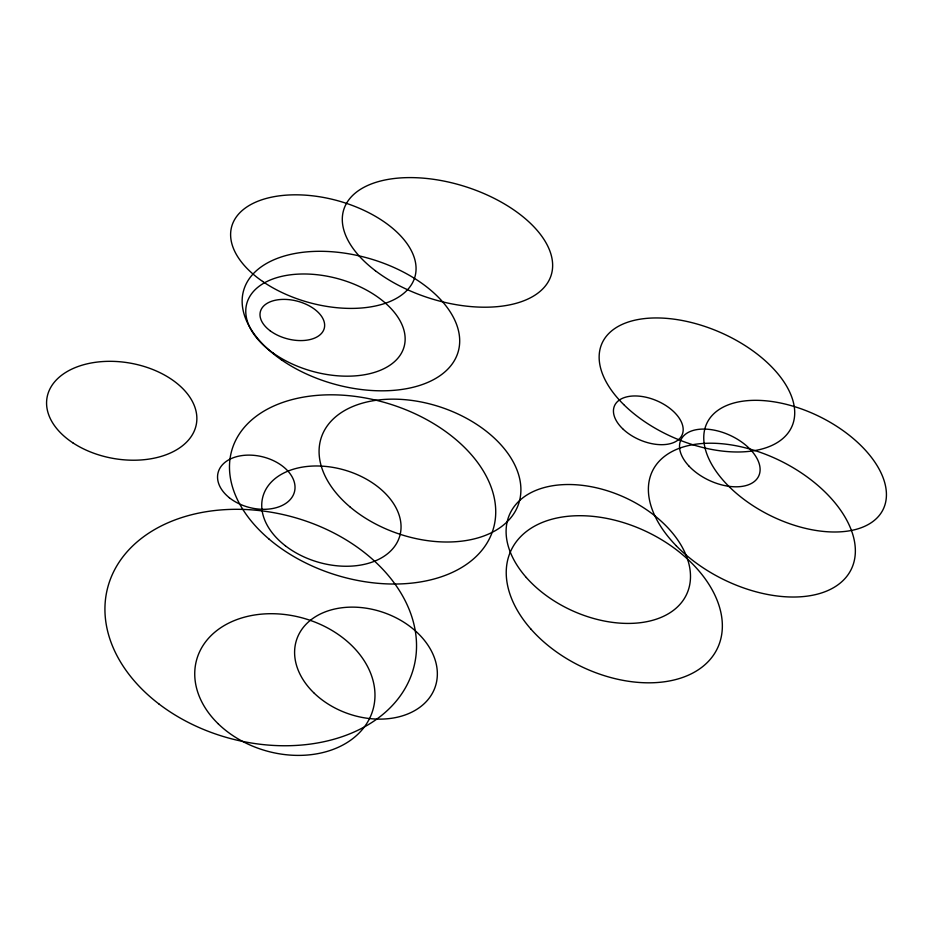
<?xml version="1.0" encoding="UTF-8"?>
<svg xmlns="http://www.w3.org/2000/svg" width="933" height="933" viewBox="0 0 933 933"><rect width="100%" height="100%" fill="white"/><g stroke="black" fill="none" stroke-linecap="round" stroke-linejoin="round"><path stroke-width="1.4" d="M526.305 577.492A97.102 62.394 24.2 0 0 684.192 598.764A97.102 62.394 24.2 0 0 584.431 485.615A97.102 62.394 24.2 0 0 526.305 577.492M270.15 330.783A33.017 19.476 14.6 0 0 323.786 329.769A33.017 19.476 14.6 0 0 283.061 299.388A33.017 19.476 14.6 0 0 270.15 330.783M349.782 506.724A104.076 66.733 18.6 0 0 517.897 505.791A104.076 66.733 18.6 0 0 392.315 399.149A104.076 66.733 18.6 0 0 349.782 506.724M623.372 429.413A36.807 21.342 23.1 0 0 681.883 435.373A36.807 21.342 23.1 0 0 639.665 396.198A36.807 21.342 23.1 0 0 623.372 429.413M72.844 442.825A75.83 48.399 10 0 0 195.603 427.314A75.83 48.399 10 0 0 96.74 362.132A75.83 48.399 10 0 0 72.844 442.825M272.961 352.931A81.556 48.038 15.3 0 0 403.604 348.312A81.556 48.038 15.3 0 0 299.785 274.057A81.556 48.038 15.3 0 0 272.961 352.931M281.334 359.765A111.575 65.205 15.9 0 0 458.103 352.021A111.575 65.205 15.9 0 0 313.278 251.444A111.575 65.205 15.9 0 0 281.334 359.765M375.416 270.768A108.764 58.581 17.6 0 0 549.829 278.722A108.764 58.581 17.6 0 0 417.121 177.76A108.764 58.581 17.6 0 0 375.416 270.768M729.396 486.909A98.105 55.269 26.2 0 0 882.863 509.966A98.105 55.269 26.2 0 0 772.956 401.668A98.105 55.269 26.2 0 0 729.396 486.909M217.984 723.588A91.632 68.89 15.9 0 0 370.623 716.217A91.632 68.89 15.9 0 0 265.975 613.832A91.632 68.89 15.9 0 0 217.984 723.588M158.843 703.902A158.143 115.051 14.5 0 0 413.751 667.492A158.143 115.051 14.5 0 0 209.622 511.191A158.143 115.051 14.5 0 0 158.843 703.902M623.687 404.549A103.656 57.531 23.5 0 0 789.68 430.661A103.656 57.531 23.5 0 0 677.451 319.669A103.656 57.531 23.5 0 0 623.687 404.549M689.207 466.325A42.906 24.829 24.9 0 0 757.794 477.708A42.906 24.829 24.9 0 0 712.392 429.821A42.906 24.829 24.9 0 0 689.207 466.325M530.924 629.099A114.211 74.932 25.4 0 0 715.541 651.899A114.211 74.932 25.4 0 0 596.444 516.754A114.211 74.932 25.4 0 0 530.924 629.099M676.378 545.91A110.887 65.788 26.5 0 0 850.896 570.016A110.887 65.788 26.5 0 0 728.323 444.481A110.887 65.788 26.5 0 0 676.378 545.91M229.331 497.732A39.373 26.182 13.8 0 0 293.86 493.72A39.373 26.182 13.8 0 0 245.647 455.211A39.373 26.182 13.8 0 0 229.331 497.732M314.374 693.359A73.206 53.601 19 0 0 434.486 688.834A73.206 53.601 19 0 0 349.082 607.185A73.206 53.601 19 0 0 314.374 693.359M285.405 545.817A71.211 47.91 16.3 0 0 399.686 536.288A71.211 47.91 16.3 0 0 309.08 466.278A71.211 47.91 16.3 0 0 285.405 545.817M262.616 281.439A95.003 52.889 15.2 0 0 414.415 278.477A95.003 52.889 15.2 0 0 293.02 194.845A95.003 52.889 15.2 0 0 262.616 281.439M268.914 538.971A136.533 89.638 17.1 0 0 491.353 534.457A136.533 89.638 17.1 0 0 327.53 394.846A136.533 89.638 17.1 0 0 268.914 538.971"/></g></svg>
